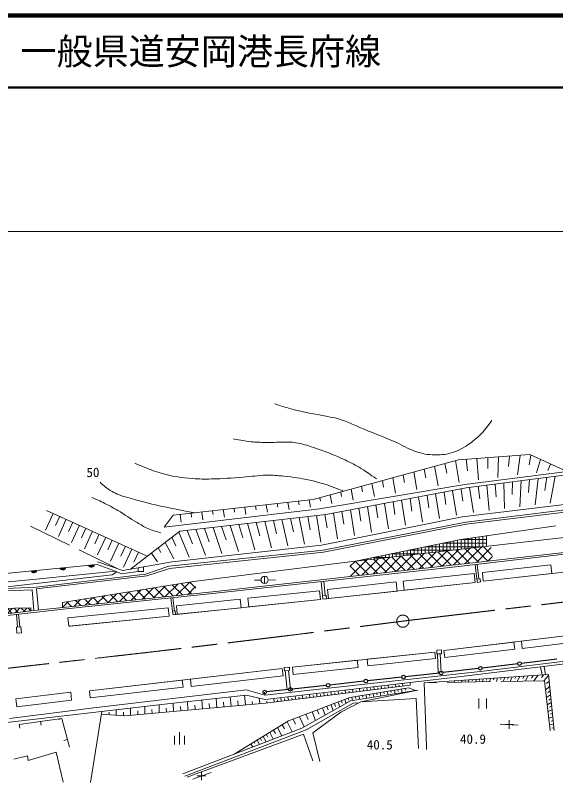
# Model space of a CAD drawing. Units: millimetres, scale not verified. Extents: x 40000 to 680000, y 20000 to 380000.
# Drawn here: x 216016 to 290959, y 273566 to 380000 of the extents above; entities that cross this region are included whole.
import ezdxf
from ezdxf.enums import TextEntityAlignment as Align

# ---------------------------------------------------------------- set-up
doc = ezdxf.new("R2010")
doc.units = ezdxf.units.MM
doc.header["$LTSCALE"] = 1000
doc.linetypes.add('CHAIN', pattern=[18.5, 12, -1.5, 3.5, -1.5])
doc.linetypes.add('DASHED', pattern=[7.5, 6, -1.5])
for name, color, linetype, lineweight in [('M-BMK', 2, 'CHAIN', 13), ('M-STR-HTXT', 7, 'Continuous', 13), ('M-STR-STRC', 7, 'Continuous', 25), ('M-TTL', 2, 'Continuous', 140), ('M-TTL-LINE', 7, 'Continuous', 50), ('M-WORK', 1, 'Continuous', 13)]:
    doc.layers.add(name, color=color, linetype=linetype, lineweight=lineweight)
doc.layers.add('M-TTL-TXT', color=7, linetype='Continuous')
doc.styles.add('ＭＳ ゴシック', font='')
doc.styles.get('ＭＳ ゴシック').set_extended_font_data('MS Gothic')

# ---------------------------------------------------------------- blocks, each defined once
blk = doc.blocks.new('plus')
at = {"color": 0, "linetype": 'Continuous', "lineweight": -2}
for p, q in [((-1.25, 0), (1.25, 0)), ((0, -1.25), (0, 1.25))]:
    blk.add_line(p, q, dxfattribs=at)

msp = doc.modelspace()

# ---------------------------------------------------------------- hatches: boundary and pattern name
at = {"layer": 'M-WORK'}
h = msp.add_hatch(dxfattribs=at)
h.set_pattern_fill('USER', color=256, style=0, pattern_type=2)
h.set_pattern_definition([(90, (281347, 307792), (-500, 0), []), (180, (281347, 307792), (-0, -500), [])])
h.paths.add_polyline_path([(281347, 307792), (281377, 306337), (263212, 304291), (278073, 307323)])
h = msp.add_hatch(dxfattribs=at)
h.set_pattern_fill('USER', color=256, style=0, pattern_type=2)
h.set_pattern_definition([(45, (262464, 302158), (-707.107, 707.107), []), (135, (262464, 302158), (-707.107, -707.107), [])])
h.paths.add_polyline_path([(262464, 302158), (262396, 304199), (281994, 306407), (282272, 304371)])
h = msp.add_hatch(dxfattribs=at)
h.set_pattern_fill('USER', color=256, style=0, pattern_type=2)
h.set_pattern_definition([(45, (222541, 297854), (-707.107, 707.107), []), (135, (222541, 297854), (-707.107, -707.107), [])])
h.paths.add_polyline_path([(222541, 297854), (222571, 298555), (240863, 301494), (241221, 299817)])
h = msp.add_hatch(dxfattribs=at)
h.set_pattern_fill('USER', color=256, style=0, pattern_type=2)
h.set_pattern_definition([(45, (204350, 297385), (-494.975, 494.975), []), (135, (204350, 297385), (-494.975, -494.975), [])])
h.paths.add_polyline_path([(204350, 297385), (204495, 295796), (218186, 297394), (218151, 297793), (207247, 297642)])

# ---------------------------------------------------------------- linework, layer by layer
at = {"layer": 'M-BMK'}
msp.add_circle((269767, 295969), 847, dxfattribs=at)
for points in [[(270607, 296076), (296804, 299169), (303401, 299966), (324434, 302346), (336992, 303767), (344012, 304704), (356590, 305935), (362204, 306484), (363996, 306666), (370970, 307274)], [(171980, 284363), (190250, 286542), (194839, 287091), (209496, 288801), (223208, 290401), (230901, 291192), (244607, 292847), (254767, 294074), (257971, 294470), (270607, 296076)]]:
    msp.add_open_spline(points, degree=3, knots=[0, 0, 0, 0, 1, 1, 1, 2, 2, 2, 3, 3, 3, 3], dxfattribs=at)
at = {"layer": 'M-STR-HTXT'}
msp.add_line((69698, 350000), (548179, 350000), dxfattribs=at)
at = {"layer": 'M-STR-STRC'}
for p, q in [((291139, 290695), (286200, 290111)), ((285704, 290052), (280765, 289467)), ((274833, 288767), (270100, 288249)), ((280269, 289408), (275330, 288824)), ((264374, 287622), (259641, 287103)), ((269603, 288194), (264871, 287676)), ((253914, 286477), (250839, 286153)), ((259144, 287049), (254411, 286530))]:
    msp.add_line(p, q, dxfattribs=at)
for centre in [(280517, 289438), (285952, 290081), (269852, 288221), (275082, 288794), (264622, 287649), (250590, 286127), (254162, 286503), (259392, 287076)]:
    msp.add_circle(centre, 250, dxfattribs=at)
at = {"layer": 'M-TTL'}
msp.add_line((680000, 380000), (40000, 380000), dxfattribs=at)
at = {"layer": 'M-TTL-LINE'}
msp.add_line((40000, 370000), (680000, 370000), dxfattribs=at)
at = {"layer": 'M-WORK'}
for p, q in [((277474, 318367), (257303, 312832)), ((277054, 318252), (277562, 315204)), ((287371, 319071), (277474, 318367)), ((278545, 318444), (278735, 316814)), ((280047, 318550), (280247, 315579)), ((281547, 318657), (281575, 317137)), ((283045, 318763), (282959, 315912)), ((284541, 318870), (284427, 317438)), ((286032, 318956), (285683, 316242)), ((287513, 319006), (287263, 317661)), ((292548, 316704), (287371, 319071)), ((288877, 318382), (288313, 316546)), ((274161, 317458), (274654, 314720)), ((275607, 317855), (275853, 316486)), ((290242, 317759), (289857, 316879)), ((269821, 316267), (270016, 315202)), ((271268, 316664), (271711, 314231)), ((272714, 317061), (272935, 315844)), ((278365, 314943), (292548, 316704)), ((292073, 316240), (278530, 314447)), ((265482, 315077), (265822, 313251)), ((266928, 315473), (267097, 314561)), ((268375, 315870), (268767, 313741)), ((283774, 315141), (283865, 311577)), ((284964, 315299), (284947, 313516)), ((286154, 315456), (285993, 311839)), ((287343, 315613), (287200, 313809)), ((288533, 315771), (288112, 312097)), ((289722, 315928), (289448, 314100)), ((290912, 316086), (290219, 312353)), ((258218, 311542), (278365, 314943)), ((278530, 314447), (259063, 310764)), ((262588, 314283), (262875, 312761)), ((264035, 314680), (264178, 313919)), ((276658, 314060), (277192, 310689)), ((277838, 314279), (278105, 312594)), ((279018, 314498), (279567, 311042)), ((280205, 314669), (280432, 312934)), ((281395, 314826), (281730, 311312)), ((282585, 314984), (282691, 313222)), ((258249, 313092), (258342, 312604)), ((259695, 313489), (259928, 312271)), ((261142, 313886), (261257, 313276)), ((270757, 312976), (271032, 311226)), ((271936, 313200), (272481, 309741)), ((273119, 313404), (273390, 311682)), ((274298, 313622), (274836, 310215)), ((275478, 313841), (275748, 312138)), ((257303, 312832), (237906, 310651)), ((249334, 311936), (249415, 311425)), ((250825, 312104), (250991, 311096)), ((252315, 312271), (252402, 311768)), ((253806, 312439), (253982, 311447)), ((255297, 312607), (255388, 312111)), ((256787, 312774), (256973, 311798)), ((264861, 311861), (265414, 308318)), ((266040, 312084), (266317, 310314)), ((267219, 312309), (267770, 308793)), ((268399, 312528), (268675, 310770)), ((269579, 312747), (270125, 309267)), ((277998, 310444), (292962, 312226)), ((278532, 309698), (299125, 312255)), ((278569, 309401), (299162, 311957)), ((221263, 310922), (220197, 308592)), ((220346, 311339), (234208, 305042)), ((236640, 309009), (258218, 311542)), ((240390, 310930), (240456, 310395)), ((241881, 311098), (242017, 310043)), ((243372, 311266), (243443, 310739)), ((244862, 311433), (245009, 310394)), ((246353, 311601), (246429, 311082)), ((247843, 311768), (248000, 310745)), ((260144, 310969), (260702, 307370)), ((261323, 311192), (261601, 309402)), ((262503, 311415), (263058, 307844)), ((263682, 311638), (263959, 309858)), ((222173, 310509), (221588, 309229)), ((223084, 310095), (222004, 307733)), ((237906, 310651), (236640, 309009)), ((259063, 310764), (238822, 308442)), ((238900, 310763), (239025, 309692)), ((250609, 309795), (251535, 306137)), ((251803, 309932), (252247, 308070)), ((252997, 310069), (253818, 306395)), ((254191, 310206), (254579, 308348)), ((255385, 310343), (256101, 306652)), ((256578, 310479), (256911, 308625)), ((257773, 310608), (258383, 306908)), ((258500, 306519), (277998, 310444)), ((258964, 310753), (259247, 308924)), ((223994, 309682), (223401, 308384)), ((224905, 309268), (223810, 306873)), ((225815, 308854), (225213, 307538)), ((241040, 308697), (242394, 305104)), ((242237, 308834), (242914, 306959)), ((243434, 308972), (244680, 305363)), ((244631, 309109), (245247, 307237)), ((245827, 309246), (246965, 305622)), ((247023, 309383), (247581, 307515)), ((248218, 309520), (249250, 305880)), ((249414, 309658), (249914, 307793)), ((258722, 305825), (278511, 309695)), ((258779, 305530), (278569, 309401)), ((277793, 307283), (291006, 309175)), ((226726, 308441), (225616, 306014)), ((227636, 308027), (227026, 306693)), ((228546, 307613), (227422, 305154)), ((238822, 308442), (231994, 303165)), ((237731, 307599), (238279, 306432)), ((238681, 308333), (240109, 304845)), ((239842, 308560), (240581, 306681)), ((262396, 304199), (300017, 308437)), ((229457, 307200), (228839, 305847)), ((230367, 306786), (229228, 304295)), ((236781, 306866), (238010, 304596)), ((263212, 304291), (277793, 307283)), ((277438, 303818), (303394, 306789)), ((277466, 303569), (303422, 306540)), ((231278, 306373), (230651, 305002)), ((232188, 305959), (231034, 303435)), ((233099, 305545), (232464, 304156)), ((235832, 306132), (236216, 305510)), ((237322, 303574), (258748, 305828)), ((237385, 303279), (258779, 305530)), ((237756, 304195), (258500, 306519)), ((234883, 305398), (235721, 304200)), ((227385, 303836), (229913, 302882)), ((227394, 304215), (230928, 302975)), ((230928, 302975), (237756, 304195)), ((234047, 302484), (237322, 303574)), ((240740, 301479), (262396, 304199)), ((243359, 300042), (277438, 303818)), ((243387, 299793), (277466, 303569)), ((262912, 304258), (263212, 304291)), ((280926, 301507), (300612, 303696)), ((211854, 300388), (229454, 302372)), ((218926, 301777), (229913, 302882)), ((218928, 300687), (234047, 302484)), ((229454, 302372), (230073, 302810)), ((229913, 302882), (230695, 302528)), ((230695, 302528), (233067, 302845)), ((234258, 302257), (237385, 303279)), ((206246, 300652), (218926, 301777)), ((218958, 300439), (234258, 302257)), ((222571, 298555), (240740, 301479)), ((250101, 301639), (249198, 301636)), ((250590, 301194), (250590, 302194)), ((251095, 301659), (252089, 301682)), ((258676, 299017), (279801, 301335)), ((218928, 300687), (206307, 300153)), ((206350, 299798), (218344, 300330)), ((218344, 300330), (218591, 297441)), ((219205, 297505), (218958, 300439)), ((223049, 297907), (243361, 300042)), ((223075, 297659), (243387, 299793)), ((222541, 297854), (222571, 298555)), ((237884, 296855), (258332, 298970)), ((192040, 294342), (218567, 297438)), ((192069, 294094), (218596, 297190)), ((207073, 297639), (218151, 297793)), ((218151, 297793), (218186, 297394)), ((218569, 297438), (223049, 297907)), ((218596, 297190), (223075, 297659)), ((223675, 295285), (237349, 296669)), ((223417, 295285), (223675, 295285)), ((275457, 291899), (296487, 294432)), ((254449, 289577), (274198, 291688)), ((281301, 289056), (306272, 292136)), ((277130, 288193), (299349, 290898)), ((226290, 286300), (253043, 289396)), ((250607, 285694), (281301, 289056)), ((272738, 287395), (289954, 288568)), ((288531, 288471), (287955, 287669)), ((289319, 288525), (289014, 288137)), ((289954, 288568), (290736, 280812)), ((250689, 285113), (277130, 288193)), ((270765, 287086), (270758, 287451)), ((273051, 278639), (272738, 287395)), ((276926, 287680), (276928, 287495)), ((277425, 287714), (277423, 287622)), ((277924, 287748), (277914, 287511)), ((278422, 287782), (278414, 287664)), ((278921, 287816), (278893, 287526)), ((279420, 287850), (279402, 287706)), ((279919, 287884), (279867, 287542)), ((280418, 287918), (280387, 287748)), ((280917, 287952), (280834, 287557)), ((281415, 287986), (281369, 287790)), ((281914, 288020), (281795, 287572)), ((282413, 288054), (282347, 287832)), ((282912, 288088), (282749, 287587)), ((283411, 288122), (283322, 287874)), ((283910, 288156), (283695, 287602)), ((284408, 288190), (284294, 287916)), ((284907, 288224), (284633, 287617)), ((285439, 288260), (285293, 287961)), ((285971, 288297), (285623, 287632)), ((286570, 288337), (286385, 288011)), ((287168, 288378), (286723, 287650)), ((287850, 288425), (287614, 288069)), ((289969, 288415), (289339, 287691)), ((289422, 287692), (290204, 280765)), ((290046, 287651), (289705, 287314)), ((226902, 283958), (248042, 286444)), ((248042, 286444), (250607, 285694)), ((250703, 284602), (270765, 287086)), ((261833, 285980), (261780, 286405)), ((270552, 286716), (262428, 285374)), ((271842, 286388), (262523, 284903)), ((262825, 286103), (262773, 286521)), ((263321, 286164), (263296, 286370)), ((263818, 286226), (263767, 286636)), ((263921, 284784), (271842, 286388)), ((264314, 286287), (264289, 286489)), ((264810, 286348), (264760, 286752)), ((265306, 286410), (265282, 286608)), ((265802, 286471), (265753, 286868)), ((266299, 286533), (266275, 286727)), ((266795, 286594), (266747, 286983)), ((267291, 286656), (267267, 286847)), ((267787, 286717), (267740, 287099)), ((268102, 286311), (268151, 286061)), ((268284, 286778), (268260, 286966)), ((268595, 286393), (268691, 285886)), ((268780, 286840), (268733, 287215)), ((269088, 286474), (269135, 286220)), ((269276, 286901), (269253, 287085)), ((269582, 286555), (269673, 286042)), ((269772, 286963), (269727, 287331)), ((270075, 286637), (270119, 286380)), ((271515, 286336), (270552, 286716)), ((290123, 286887), (289566, 286415)), ((236711, 284472), (248031, 285723)), ((243946, 283983), (243853, 285248)), ((245938, 284166), (245829, 285473)), ((247929, 284348), (247803, 285697)), ((248031, 285723), (250689, 285113)), ((249921, 284530), (249840, 285308)), ((250607, 285694), (250590, 286127)), ((251909, 284751), (251855, 285249)), ((252901, 284874), (252840, 285363)), ((253893, 284997), (253834, 285479)), ((262428, 285374), (253890, 282129)), ((254390, 285058), (254360, 285296)), ((254886, 285120), (254827, 285595)), ((255382, 285181), (255353, 285415)), ((255878, 285243), (255820, 285711)), ((256374, 285304), (256346, 285534)), ((256871, 285366), (256814, 285826)), ((257367, 285427), (257339, 285654)), ((257863, 285488), (257807, 285942)), ((258359, 285550), (258332, 285773)), ((258856, 285611), (258800, 286058)), ((259352, 285673), (259325, 285892)), ((259848, 285734), (259794, 286173)), ((260344, 285796), (260317, 286012)), ((260840, 285857), (260787, 286289)), ((261337, 285918), (261310, 286131)), ((262195, 285286), (262272, 285005)), ((262329, 286041), (262303, 286250)), ((262675, 285415), (262800, 284947)), ((263169, 285497), (263230, 285262)), ((263662, 285578), (263782, 285103)), ((263921, 284784), (271614, 285254)), ((264155, 285659), (264214, 285422)), ((264649, 285741), (264764, 285260)), ((265142, 285822), (265198, 285582)), ((265635, 285904), (265746, 285416)), ((266129, 285985), (266183, 285741)), ((266622, 286067), (266728, 285573)), ((267115, 286148), (267167, 285901)), ((267608, 286230), (267710, 285729)), ((271614, 285254), (271919, 278311)), ((290240, 285725), (289686, 285355)), ((290182, 286306), (289890, 286086)), ((211802, 281548), (236711, 284472)), ((231184, 282814), (250703, 284602)), ((235979, 283254), (235943, 284351)), ((237971, 283436), (237922, 284575)), ((239963, 283618), (239900, 284800)), ((240959, 283710), (240923, 284321)), ((241954, 283801), (241877, 285024)), ((242950, 283892), (242907, 284525)), ((244942, 284074), (244891, 284728)), ((246934, 284257), (246874, 284931)), ((248925, 284439), (248887, 284828)), ((250916, 284628), (250889, 284877)), ((252405, 284813), (252374, 285057)), ((253397, 284936), (253367, 285177)), ((262523, 284903), (255736, 281119)), ((256367, 280888), (262858, 284612)), ((259806, 284378), (260085, 283544)), ((260299, 284565), (260434, 284147)), ((260793, 284753), (261008, 284058)), ((261177, 283354), (263921, 284784)), ((261260, 284930), (261364, 284582)), ((261727, 285108), (261888, 284549)), ((262858, 284612), (263646, 284641)), ((280325, 285230), (280325, 283830)), ((281375, 283830), (281375, 285230)), ((290347, 284664), (289796, 284376)), ((290294, 285195), (290007, 285025)), ((215222, 282473), (226902, 283958)), ((226445, 273566), (228007, 283450)), ((229005, 282976), (229024, 283364)), ((230003, 282902), (230020, 283678)), ((231000, 282828), (230998, 283334)), ((231996, 282889), (231983, 283901)), ((232992, 282980), (232983, 283507)), ((233988, 283071), (233964, 284126)), ((234984, 283162), (234968, 283711)), ((236975, 283345), (236954, 283915)), ((238967, 283527), (238939, 284118)), ((257176, 283378), (257654, 282188)), ((257284, 280469), (261177, 283354)), ((257895, 283651), (258125, 283053)), ((258614, 283925), (258978, 282926)), ((259210, 284151), (259386, 283650)), ((290448, 283669), (289901, 283449)), ((290397, 284167), (290115, 284036)), ((290498, 283172), (290219, 283075)), ((222484, 282446), (222000, 282320)), ((227945, 283055), (231184, 282814)), ((253890, 282129), (246373, 277514)), ((254559, 282383), (254895, 281673)), ((255441, 282718), (256074, 281307)), ((256308, 283048), (256611, 282336)), ((290548, 282674), (290006, 282516)), ((290598, 282177), (290324, 282111)), ((216548, 281634), (216616, 281139)), ((219519, 282045), (219588, 281550)), ((255736, 281119), (239248, 274770)), ((252377, 281200), (252973, 280055)), ((253037, 281605), (253329, 281029)), ((253697, 282010), (254394, 280602)), ((283240, 281688), (285742, 281563)), ((290648, 281679), (290112, 281578)), ((290698, 281182), (290428, 281145)), ((238090, 278841), (238090, 280066)), ((238790, 278841), (238790, 280591)), ((239490, 278841), (239490, 280066)), ((239536, 274487), (255776, 280651)), ((255994, 280281), (239857, 274347)), ((250403, 279988), (250829, 279229)), ((250848, 280261), (251058, 279880)), ((251293, 280534), (251798, 279602)), ((251835, 280867), (252084, 280399)), ((255776, 280651), (256367, 280888)), ((257260, 276575), (255994, 280281)), ((258245, 276505), (257284, 280469)), ((223236, 279541), (222752, 279416)), ((248699, 278941), (248957, 278508)), ((249125, 279203), (249252, 278986)), ((249551, 279465), (249895, 278870)), ((249977, 279726), (250147, 279428)), ((273067, 278185), (273051, 278639)), ((215821, 276826), (217720, 277271)), ((217720, 277271), (217814, 276662)), ((217814, 276662), (221684, 277787)), ((221684, 277787), (222646, 273613)), ((240617, 274051), (243197, 274989))]:
    msp.add_line(p, q, dxfattribs=at)
at = {"layer": 'M-WORK', "linetype": 'DASHED'}
for p, q in [((230249, 303213), (218140, 309128)), ((279780, 303834), (280049, 301788)), ((280073, 303868), (280316, 301831)), ((258423, 301459), (258621, 299521)), ((258785, 301499), (258973, 299559)), ((237586, 299184), (237833, 297347)), ((237877, 299214), (238081, 297373)), ((216175, 296907), (216306, 295134)), ((216474, 296942), (216624, 295161)), ((274553, 291433), (274654, 288743)), ((275082, 288794), (274960, 291443)), ((289068, 288508), (288868, 289622)), ((289560, 288541), (289361, 289682)), ((253462, 289102), (253717, 286456)), ((254162, 286503), (253914, 289112)), ((289422, 287692), (273390, 287440))]:
    msp.add_line(p, q, dxfattribs=at)
at = {"layer": 'M-WORK'}
for points in [[(181672, 296003), (199334, 298066), (206112, 301749), (227385, 303836)], [(216548, 281634), (222482, 282455), (223514, 278468)]]:
    msp.add_lwpolyline(points, dxfattribs=at)
for points in [[(233071, 303358), (233067, 302845), (233803, 302839), (233810, 303490)], [(280926, 301507), (290430, 302564), (290297, 303757), (280794, 302700)], [(269938, 300252), (279801, 301335), (279664, 302576), (269802, 301494)], [(259464, 299103), (268961, 300145), (268822, 301413), (259325, 300371)], [(280049, 301788), (280473, 301857), (280547, 301406), (280123, 301336)], [(248395, 297942), (258332, 298970), (258208, 300169), (248271, 299141)], [(258676, 299017), (259170, 299071), (259115, 299575), (258621, 299521)], [(238474, 296916), (247343, 297833), (247220, 299016), (238351, 298098)], [(223417, 295285), (237349, 296669), (237235, 297811), (223304, 296427)], [(237884, 296855), (238237, 296892), (238186, 297384), (237833, 297347)], [(216245, 294302), (216850, 294354), (216779, 295175), (216174, 295123)], [(286213, 293195), (295635, 294330), (295757, 293315), (286335, 292180)], [(275457, 291899), (285167, 293069), (285286, 292080), (275576, 290911)], [(264829, 290687), (274198, 291688), (274296, 290771), (264927, 289769)], [(274456, 291962), (275128, 291977), (275141, 291447), (274468, 291431)], [(253325, 289552), (254028, 289568), (254038, 289114), (253335, 289099)], [(254449, 289577), (263443, 290539), (263550, 289545), (254556, 288584)], [(240310, 287923), (253043, 289396), (253159, 288395), (240426, 286921)], [(226290, 286300), (239164, 287790), (239276, 286827), (226401, 285337)], [(216095, 285174), (223694, 286097), (223827, 285000), (216228, 284078)]]:
    msp.add_lwpolyline(points, close=True, dxfattribs=at)
msp.add_circle((250590, 301694), 500, dxfattribs=at)
for centre, radius, start, end in [((222589, 303483), 417, 201.86445, 349.34404), ((222589, 303483), 333, 206.09156, 345.11693), ((222589, 303483), 250, 213.42239, 337.78611), ((222589, 303483), 167, 230.03125, 321.17724), ((226570, 303873), 417, 201.86445, 349.34404), ((226570, 303873), 333, 206.09156, 345.11693), ((226570, 303873), 250, 213.42239, 337.78611), ((226570, 303873), 167, 230.03125, 321.17724), ((218608, 303092), 417, 201.86445, 349.34404), ((218608, 303092), 333, 206.09156, 345.11693), ((218608, 303092), 250, 213.42239, 337.78611), ((218608, 303092), 167, 230.03125, 321.17724)]:
    msp.add_arc(centre, radius, start, end, dxfattribs=at)
for points, knots in [([(252031, 326102), (253057, 325756), (253355, 325676), (254213, 325434), (256186, 324875), (257342, 324767), (259349, 324343), (259871, 324233), (260173, 324207), (260686, 324062), (262181, 323638), (262939, 323166), (264380, 322584), (266072, 321901), (267035, 321555), (268707, 320825), (269806, 320345), (270351, 319908), (271487, 319523), (272518, 319174), (273142, 319044), (274231, 319031), (275245, 319018), (275836, 319100), (276799, 319418), (277892, 319778), (278436, 320184), (279367, 320860), (280634, 321779), (281020, 322368), (282112, 323780)], [0, 0, 0, 0, 1, 1, 1, 2, 2, 2, 3, 3, 3, 4, 4, 4, 5, 5, 5, 6, 6, 6, 7, 7, 7, 8, 8, 8, 9, 9, 9, 10, 10, 10, 10]), ([(246226, 321247), (247400, 321026), (247741, 320953), (248724, 320860), (249505, 320787), (249945, 320765), (250730, 320755), (251692, 320742), (252230, 320798), (253192, 320790), (253866, 320784), (254251, 320826), (254916, 320719), (255900, 320562), (256432, 320363), (257379, 320051), (259119, 319478), (260071, 319080), (261741, 318327), (262649, 317918), (263141, 317646), (263993, 317131), (264848, 316614), (265134, 316403), (266104, 315689)], [0, 0, 0, 0, 1, 1, 1, 2, 2, 2, 3, 3, 3, 4, 4, 4, 5, 5, 5, 6, 6, 6, 7, 7, 7, 8, 8, 8, 8]), ([(261574, 314004), (259414, 314813), (258744, 315102), (256851, 315513), (255465, 315814), (254673, 315924), (253263, 316076), (252318, 316177), (251785, 316232), (250835, 316216), (249566, 316196), (248864, 316026), (247598, 315935), (245896, 315811), (244942, 315729), (243236, 315689), (242205, 315664), (241625, 315673), (240597, 315759), (239017, 315892), (238116, 315974), (236587, 316392), (234976, 316832), (232893, 317753), (232576, 317870), (232576, 317870), (232576, 317870), (232576, 317870)], [0, 0, 0, 0, 1, 1, 1, 2, 2, 2, 3, 3, 3, 4, 4, 4, 5, 5, 5, 6, 6, 6, 7, 7, 7, 8, 8, 8, 9, 9, 9, 9]), ([(227761, 315228), (228392, 314671), (228584, 314473), (229191, 314102), (229555, 313880), (229763, 313758), (230153, 313586), (230707, 313342), (231052, 313294), (231631, 313117), (235191, 312026), (236482, 311884), (240923, 310990)], [0, 0, 0, 0, 1, 1, 1, 2, 2, 2, 3, 3, 3, 4, 4, 4, 4]), ([(236181, 308238), (235344, 308461), (235069, 308528), (234398, 308825), (233787, 309095), (233475, 309310), (232897, 309646), (231829, 310266), (231293, 310717), (230223, 311334), (229645, 311669), (229316, 311849), (228722, 312155), (227914, 312572), (227629, 312690), (226611, 313140)], [0, 0, 0, 0, 1, 1, 1, 2, 2, 2, 3, 3, 3, 4, 4, 4, 5, 5, 5, 5])]:
    msp.add_open_spline(points, degree=3, knots=knots, dxfattribs=at)

# ---------------------------------------------------------------- block references
at = {"layer": 'M-WORK', "xscale": 480, "yscale": 480}
for p in [(284502, 281625), (241827, 274491)]:
    msp.add_blockref('plus', p, dxfattribs=at)

# ---------------------------------------------------------------- texts
at = {"layer": 'M-TTL-TXT', "style": 'ＭＳ ゴシック'}
msp.add_text('一般県道安岡港長府線', height=3666, dxfattribs=at).set_placement((216734, 375000), align=Align.MIDDLE_LEFT)
at = {"layer": 'M-WORK', "style": 'ＭＳ ゴシック'}
for s, p in [('50', (225877, 315556)), ('40.9', (277699, 278564)), ('40.5', (264770, 277773))]:
    msp.add_text(s, height=1320, dxfattribs=at).set_placement(p, align=Align.BOTTOM_LEFT)

doc.saveas('drawing.dxf')
